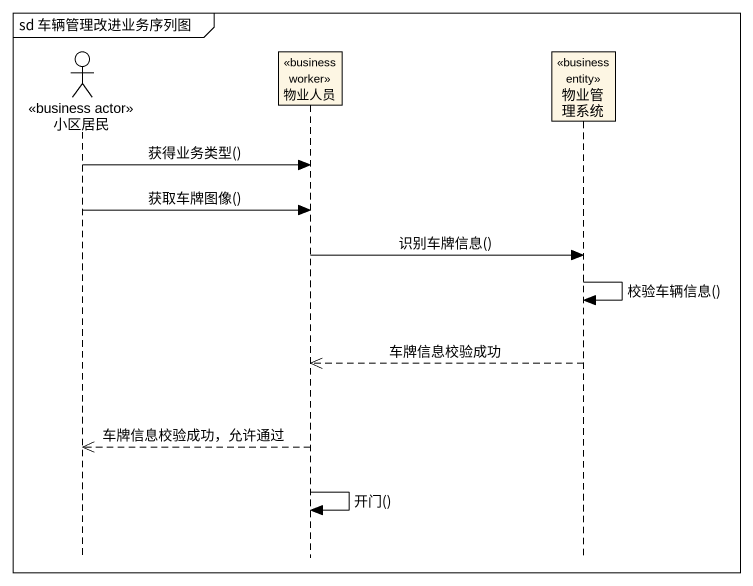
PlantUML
@startuml
mainframe sd 车辆管理改进业务序列图
hide footbox
actor 小区居民 <<business actor>>
participant 物业人员 <<business worker>>
participant 物业管理系统 <<business entity>>

小区居民 -> 物业人员 : 获得业务类型()
小区居民 -> 物业人员 : 获取车牌图像()
物业人员 -> 物业管理系统 : 识别车牌信息()
物业管理系统 -> 物业管理系统 : 校验车辆信息()
物业管理系统 -->> 物业人员 : 车牌信息校验成功
物业人员 -->> 小区居民 : 车牌信息校验成功，允许通过
物业人员 -> 物业人员 : 开门()
@enduml
